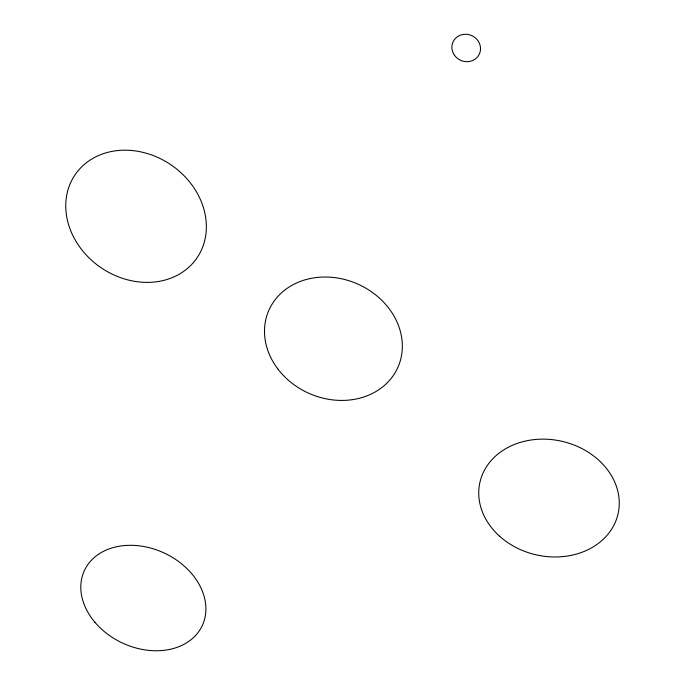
<?xml version="1.0" encoding="UTF-8"?>
<svg xmlns="http://www.w3.org/2000/svg" width="685" height="685" viewBox="0 0 685 685"><rect width="100%" height="100%" fill="white"/><g stroke="black" fill="none" stroke-linecap="round" stroke-linejoin="round"><path stroke-width="1.03" d="M454.48 55.262A14.488 13.546 24.9 0 0 479.2 54.372A14.488 13.546 24.9 0 0 464.927 34.259A14.488 13.546 24.9 0 0 454.48 55.262M277.819 368.924A70.546 59.852 23.7 0 0 396.512 370.208A70.546 59.852 23.7 0 0 325.949 277.031A70.546 59.852 23.7 0 0 277.819 368.924M499.588 536.209A70.838 58.208 13 0 0 616.954 517.877A70.838 58.208 13 0 0 530.43 440.104A70.838 58.208 13 0 0 499.588 536.209M94.89 622.237A65.049 49.611 25.1 0 0 201.844 626.484A65.049 49.611 25.1 0 0 133.318 545.363A65.049 49.611 25.1 0 0 94.89 622.237M73.406 236.633A73.783 62.207 34.3 0 0 195.019 260.591A73.783 62.207 34.3 0 0 139.749 151.659A73.783 62.207 34.3 0 0 73.406 236.633"/></g></svg>
